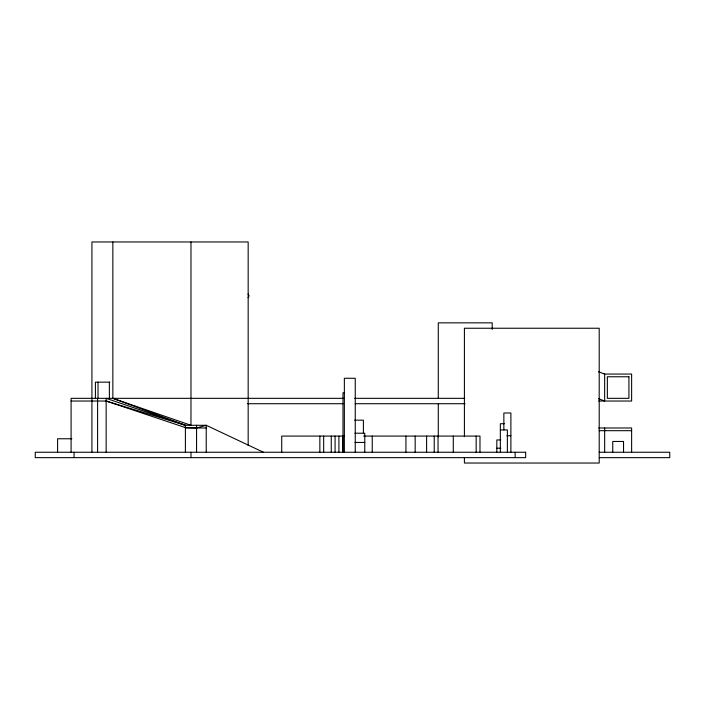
<?xml version="1.0" encoding="UTF-8"?>
<svg xmlns="http://www.w3.org/2000/svg" width="705" height="705" viewBox="0 0 705 705"><rect width="100%" height="100%" fill="white"/><g stroke="black" fill="none" stroke-linecap="round" stroke-linejoin="round"><path stroke-width="1.06" d="M248.063 297.757L249.103 295.888L248.063 294.02M604.176 374.064L631.627 374.064L631.627 401.03L598.686 401.03M109.821 382.154L95.413 382.154L95.413 398.334M344.357 392.835L342.991 392.835L342.991 452.249M343.767 398.334L71.09 398.334L71.09 452.249M354.712 398.334L464.736 398.334M71.09 401.03L106.155 401.03L185.397 425.291L206.23 425.291L263.414 452.249M247.587 403.718L343.185 403.718M355.267 403.718L465.141 403.718M354.685 420.171L363.401 420.171L363.401 433.214M504.357 423.723L500.338 423.723L500.338 452.249M206.23 427.988L185.397 427.944M598.686 427.988L631.627 427.988L631.627 452.249M500.338 429.927L507.371 429.927L507.371 452.249M599.206 430.685L631.627 430.685M354.941 433.214L364.767 433.214L364.767 452.249M506.869 435.752L510.887 435.752M344.207 436.078L281.727 436.078L281.727 452.249M363.613 436.078L479.982 436.078L479.982 452.249M71.91 438.766L57.607 438.766L57.607 452.249M500.841 439.955L496.822 439.955L496.822 452.249M354.967 442.44L364.767 442.44M496.822 448.204L500.841 448.204M599.206 452.249L669.75 452.249L669.75 457.642L599.329 457.642M108.244 401.683L106.155 401.03L185.397 427.591L196.563 427.988L206.23 425.291L206.23 452.249M185.397 452.249L185.397 425.291L106.155 398.334L106.155 452.249M112.853 241.965L112.853 398.334L190.976 425.291L190.976 241.965M112.853 398.334L185.397 425.291M598.501 371.755L604.661 374.064L604.661 401.03L598.501 398.713M623.537 452.249L623.537 441.462L612.751 441.462L612.751 452.249M604.661 427.988L604.661 452.249M515.161 452.249L515.161 457.642M510.887 452.249L510.887 412.998L503.855 412.998L503.855 429.927M492.205 329.429L492.205 322.846L438.281 322.846L438.281 398.51M476.166 436.078L476.166 452.249M464.41 436.73L464.41 328.239L599.206 328.239L599.206 463.035L464.41 463.035L464.41 457.554M453.289 436.078L453.289 452.249M438.281 404L438.281 436.897M438.043 436.078L438.043 452.249M434.227 436.078L434.227 452.249M426.604 436.078L426.604 452.249M415.166 436.078L415.166 452.249M405.939 436.078L405.939 452.249M372.24 436.078L372.24 452.249M355.25 452.249L355.25 378.277L344.357 378.277L344.357 452.249M342.727 436.078L342.727 452.249M338.911 436.078L338.911 452.249M335.078 436.078L335.078 452.249M331.262 436.078L331.262 452.249M323.665 436.078L323.665 452.249M319.85 436.078L319.85 452.249M248.169 445.648L248.169 241.965L91.923 241.965L91.923 452.249M196.563 425.291L196.563 452.249M190.976 452.249L190.976 457.642M109.372 382.154L109.372 398.334M98.021 382.154L98.021 398.334M97.607 398.334L97.607 452.249M74.051 452.249L74.051 457.642M628.93 376.761L607.358 376.761L607.358 398.334L628.93 398.334L628.93 376.761M525.666 452.249L35.25 452.249L35.25 457.642L525.666 457.642L525.666 452.249"/></g></svg>
